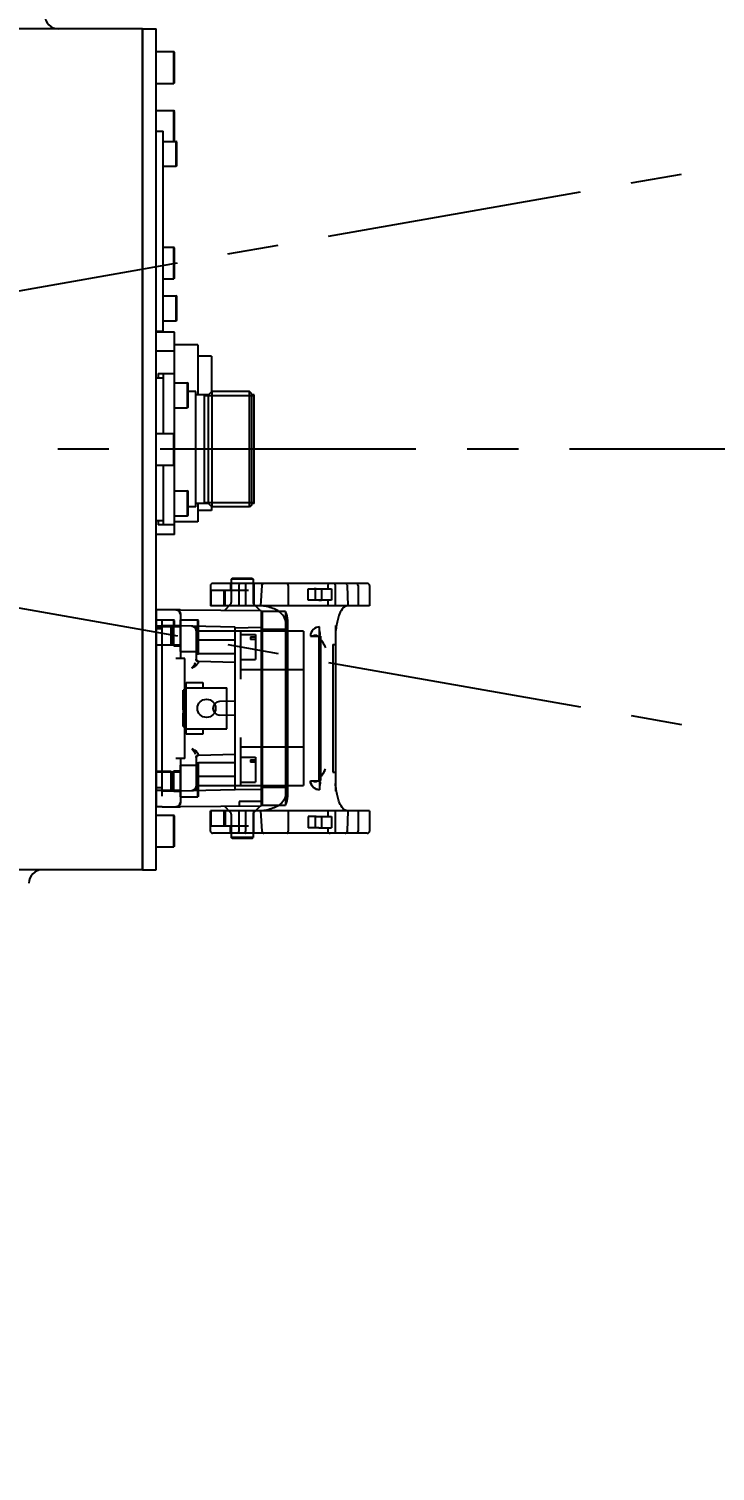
# Model space of a CAD drawing. Header units: millimetres. Extents: x 5828 to 6704, y 123 to 421.
# Drawn here: x 6628.57 to 6633.6, y 217.92 to 228.49 of the extents above; entities that cross this region are included whole.
import ezdxf

# ---------------------------------------------------------------- set-up
doc = ezdxf.new("R2010")
doc.units = ezdxf.units.MM
doc.linetypes.add('BANKLINE1', pattern=[5.5, 4, -1.5])
doc.linetypes.add('CENTER', pattern=[0.6, 0.375, -0.075, 0.075, -0.075])
doc.layers.add('00_COMPONENTS', color=7, linetype='BANKLINE1')
doc.layers.add('外形图', color=7, linetype='Continuous')
doc.styles.add('微软雅黑', font='msyh.ttc', dxfattribs={"height": 2.1})
doc.dimstyles.new('尺寸标注_1_20比例', dxfattribs={"dimtxt": 2.1, "dimasz": 1.7, "dimexe": 0.5, "dimexo": 0.4, "dimgap": 0.5, "dimtad": 1, "dimdec": 1, "dimlfac": 20, "dimdsep": 46, "dimtxsty": '微软雅黑', "dimcen": 0.09, "dimadec": 0, "dimazin": 0, "dimtp": 0.01, "dimtm": 0.01, "dimtfac": 1, "dimtdec": 1, "dimtofl": 0, "dimtmove": 0, "dimatfit": 3, "dimfxl": 1, "dimtolj": 1, "dimarcsym": 0})

# ---------------------------------------------------------------- blocks, each defined once
blk = doc.blocks.new('*D1343')
at = {"layer": '00_COMPONENTS', "color": 0, "linetype": 'ByBlock', "lineweight": -2, "ltscale": 20}
for p, q in [((6653.358, 230.959), (6652.302, 230.778)), ((6587.138, 225.411), (6589.156, 225.411))]:
    blk.add_line(p, q, dxfattribs=at)
blk.add_arc((6620.957, 225.411), 32.301, 12.7315, 176.9842, dxfattribs=at)
at = {"layer": '00_COMPONENTS', "color": 0}
for points in [[(6652.186, 232.474), (6652.741, 232.585), (6652.794, 230.862)], [(6588.418, 227.118), (6588.984, 227.103), (6588.656, 225.411)]]:
    blk.add_solid(points, dxfattribs=at)
at = {"layer": 'Defpoints', "color": 0}
for p in [(6633.849, 255.028), (6653.752, 231.026), (6586.738, 225.411), (6620.957, 225.411)]:
    blk.add_point(p, dxfattribs=at)
at = {"layer": '00_COMPONENTS', "color": 0, "insert": (6618.087, 259.181), "char_height": 2.1, "attachment_point": 5, "rotation": 4.8578, "style": '微软雅黑'}
blk.add_mtext('\\A1;-170°', dxfattribs=at)
blk = doc.blocks.new('*D1344')
at = {"layer": '00_COMPONENTS', "color": 0, "linetype": 'ByBlock', "lineweight": -2, "ltscale": 20}
for p, q in [((6589.207, 225.411), (6588.121, 225.411)), ((6653.358, 219.864), (6652.336, 220.039))]:
    blk.add_line(p, q, dxfattribs=at)
blk.add_arc((6620.957, 225.411), 32.336, 183.0126, 347.2718, dxfattribs=at)
at = {"layer": '00_COMPONENTS', "color": 0}
for points in [[(6588.949, 223.719), (6588.383, 223.704), (6588.621, 225.411)], [(6652.776, 218.232), (6652.22, 218.342), (6652.829, 219.954)]]:
    blk.add_solid(points, dxfattribs=at)
at = {"layer": 'Defpoints', "color": 0}
for p in [(6589.607, 225.411), (6620.957, 225.411), (6653.752, 219.796), (6603.233, 198.366)]:
    blk.add_point(p, dxfattribs=at)
at = {"layer": '00_COMPONENTS', "color": 0, "insert": (6618.353, 194.777), "char_height": 2.1, "attachment_point": 5, "rotation": 355.1422, "style": '微软雅黑'}
blk.add_mtext('\\A1;+170°', dxfattribs=at)

msp = doc.modelspace()

# ---------------------------------------------------------------- linework, layer by layer
at = {"layer": '00_COMPONENTS', "linetype": 'CENTER', "ltscale": 5}
for p, q in [((6621.9078, 225.4111), (6669.6744, 233.8336)), ((6670.4113, 225.4111), (6571.5025, 225.4111)), ((6621.9078, 225.4111), (6669.6744, 216.9885))]:
    msp.add_line(p, q, dxfattribs=at)
at = {"layer": '外形图', "linetype": 'Continuous'}
for p, q in [((6629.4078, 228.4944), (6626.3452, 228.4944)), ((6629.4078, 228.4944), (6629.5078, 228.4944)), ((6629.4078, 228.4944), (6629.4078, 222.3277)), ((6629.4078, 222.3277), (6629.4078, 228.4944)), ((6629.5078, 222.3277), (6629.5078, 228.4944)), ((6629.5078, 228.3277), (6629.6362, 228.3277)), ((6629.6412, 228.3227), (6629.6362, 228.3277)), ((6629.6362, 228.0944), (6629.6362, 228.3277)), ((6629.6412, 228.0994), (6629.6412, 228.3227)), ((6629.5078, 228.0944), (6629.6362, 228.0944)), ((6629.6412, 228.0994), (6629.6362, 228.0944)), ((6629.5078, 227.8944), (6629.6362, 227.8944)), ((6629.6412, 227.8894), (6629.6362, 227.8944)), ((6629.6362, 227.6694), (6629.6362, 227.8944)), ((6629.6412, 227.6694), (6629.6412, 227.8894)), ((6629.5078, 227.7444), (6629.5578, 227.7444)), ((6629.5578, 226.2777), (6629.5578, 227.7444)), ((6629.5578, 227.6694), (6629.6545, 227.6694)), ((6629.6578, 227.6661), (6629.6545, 227.6694)), ((6629.6545, 227.4861), (6629.6545, 227.6694)), ((6629.6578, 227.4894), (6629.6578, 227.6661)), ((6629.5578, 227.4861), (6629.6545, 227.4861)), ((6629.6578, 227.4894), (6629.6545, 227.4861)), ((6629.5578, 226.8944), (6629.6362, 226.8944)), ((6629.6412, 226.8894), (6629.6362, 226.8944)), ((6629.6362, 226.6611), (6629.6362, 226.8944)), ((6629.6412, 226.6661), (6629.6412, 226.8894)), ((6629.5578, 226.6611), (6629.6362, 226.6611)), ((6629.6412, 226.6661), (6629.6362, 226.6611)), ((6629.5578, 226.5361), (6629.6545, 226.5361)), ((6629.6578, 226.5327), (6629.6545, 226.5361)), ((6629.6545, 226.3527), (6629.6545, 226.5361)), ((6629.6578, 226.3561), (6629.6578, 226.5327)), ((6629.5078, 226.2777), (6629.5578, 226.2777)), ((6629.6412, 226.2705), (6629.5078, 226.2705)), ((6629.5578, 226.3527), (6629.6545, 226.3527)), ((6629.6412, 225.5227), (6629.6412, 226.2705)), ((6629.6578, 226.3561), (6629.6545, 226.3527)), ((6629.8128, 226.1777), (6629.6412, 226.1777)), ((6629.8128, 226.1777), (6629.8128, 225.8094)), ((6629.6412, 226.1303), (6629.5078, 226.1303)), ((6629.9128, 226.0944), (6629.8128, 226.0944)), ((6629.9128, 226.0944), (6629.9128, 225.8311)), ((6629.5228, 225.9661), (6629.6412, 225.9661)), ((6629.5228, 225.9661), (6629.5228, 225.9361)), ((6629.5578, 225.9661), (6629.5578, 225.5277)), ((6629.5078, 225.9361), (6629.5578, 225.9361)), ((6629.6412, 225.8994), (6629.7378, 225.8994)), ((6629.7412, 225.8961), (6629.7378, 225.8994)), ((6629.7378, 225.7161), (6629.7378, 225.8994)), ((6629.7412, 225.7194), (6629.7412, 225.8961)), ((6629.7978, 225.8344), (6629.7412, 225.8344)), ((6629.7978, 224.9877), (6629.7978, 225.8344)), ((6629.8912, 225.8094), (6629.9162, 225.8344)), ((6630.1912, 225.8344), (6629.9162, 225.8344)), ((6629.9162, 225.8344), (6629.9162, 224.9877)), ((6630.2078, 225.8177), (6630.1912, 225.8344)), ((6630.1912, 224.9877), (6630.1912, 225.8344)), ((6629.8912, 225.8094), (6629.7978, 225.8094)), ((6629.8622, 225.0127), (6629.8622, 225.8094)), ((6630.2245, 225.8041), (6629.8622, 225.8041)), ((6629.8912, 225.0127), (6629.8912, 225.8094)), ((6630.2078, 225.0044), (6630.2078, 225.8177)), ((6630.2245, 225.8094), (6630.2078, 225.8094)), ((6630.2245, 225.0127), (6630.2245, 225.8094)), ((6629.6412, 225.7161), (6629.7378, 225.7161)), ((6629.7412, 225.7194), (6629.7378, 225.7161)), ((6629.5078, 225.5277), (6629.6362, 225.5277)), ((6629.6412, 225.5227), (6629.6362, 225.5277)), ((6629.6362, 225.2944), (6629.6362, 225.5277)), ((6629.6412, 225.2994), (6629.6412, 225.5227)), ((6629.5078, 225.2944), (6629.6362, 225.2944)), ((6629.5578, 225.2944), (6629.5578, 224.8561)), ((6629.6412, 225.2994), (6629.6362, 225.2944)), ((6629.6412, 224.785), (6629.6412, 225.2994)), ((6629.6412, 225.1061), (6629.7378, 225.1061)), ((6629.7412, 225.1027), (6629.7378, 225.1061)), ((6629.7378, 224.9227), (6629.7378, 225.1061)), ((6629.7412, 224.9261), (6629.7412, 225.1027)), ((6629.7978, 224.9877), (6629.7412, 224.9877)), ((6629.8912, 225.0127), (6629.7978, 225.0127)), ((6629.8128, 225.0127), (6629.8128, 224.8777)), ((6630.2245, 225.0181), (6629.8622, 225.0181)), ((6629.8912, 225.0127), (6629.9162, 224.9877)), ((6629.9128, 224.9911), (6629.9128, 224.9611)), ((6630.1912, 224.9877), (6629.9162, 224.9877)), ((6630.2078, 225.0044), (6630.1912, 224.9877)), ((6630.2245, 225.0127), (6630.2078, 225.0127)), ((6629.5578, 224.8861), (6629.5078, 224.8861)), ((6629.5228, 224.8861), (6629.5228, 224.8561)), ((6629.6412, 224.9227), (6629.7378, 224.9227)), ((6629.7412, 224.9261), (6629.7378, 224.9227)), ((6629.9128, 224.9611), (6629.8128, 224.9611)), ((6629.6412, 224.785), (6629.5078, 224.785)), ((6629.6412, 224.8561), (6629.5228, 224.8561)), ((6629.8128, 224.8777), (6629.6412, 224.8777)), ((6630.0645, 224.4644), (6630.0578, 224.4577)), ((6630.2112, 224.4644), (6630.0645, 224.4644)), ((6630.2112, 224.4644), (6630.2178, 224.4577)), ((6629.9045, 224.4111), (6629.9045, 224.263)), ((6630.1829, 224.3763), (6629.9085, 224.3763)), ((6629.9085, 224.3763), (6629.9085, 224.263)), ((6631.0545, 224.4277), (6629.9212, 224.4277)), ((6630.0027, 224.3763), (6630.0027, 224.263)), ((6630.0133, 224.263), (6630.0133, 224.3763)), ((6630.0528, 224.4277), (6630.0528, 224.3763)), ((6630.2178, 224.4577), (6630.0578, 224.4577)), ((6630.0578, 224.4577), (6630.0578, 224.2862)), ((6630.1142, 224.4111), (6630.1142, 224.263)), ((6630.1615, 224.4111), (6630.1615, 224.263)), ((6630.2178, 224.4577), (6630.2178, 224.2862)), ((6630.2228, 224.4277), (6630.2228, 224.263)), ((6630.2824, 224.411), (6630.273, 224.263)), ((6630.4755, 224.4111), (6630.4755, 224.263)), ((6630.621, 224.3879), (6630.6794, 224.3879)), ((6630.621, 224.3045), (6630.621, 224.3879)), ((6630.6794, 224.3879), (6630.664, 224.388)), ((6630.6714, 224.3879), (6630.6714, 224.3045)), ((6630.6794, 224.3879), (6630.6987, 224.3879)), ((6630.6987, 224.3879), (6630.7914, 224.3879)), ((6630.7178, 224.3879), (6630.7178, 224.3045)), ((6630.7645, 224.4111), (6630.7645, 224.3879)), ((6630.7914, 224.3879), (6630.7914, 224.3045)), ((6630.8189, 224.4174), (6630.8186, 224.4111)), ((6630.8186, 224.4111), (6630.8186, 224.263)), ((6630.9074, 224.411), (6630.9055, 224.411)), ((6630.9062, 224.4174), (6630.9074, 224.4111)), ((6630.9074, 224.411), (6630.9117, 224.263)), ((6630.9853, 224.4277), (6630.9857, 224.4264)), ((6630.9863, 224.4174), (6630.9857, 224.4264)), ((6630.9866, 224.4111), (6630.9863, 224.4174)), ((6630.9866, 224.4111), (6630.9866, 224.263)), ((6631.0712, 224.4111), (6631.0712, 224.263)), ((6631.0712, 224.263), (6629.9045, 224.263)), ((6630.053, 224.2744), (6630.0093, 224.2307)), ((6630.2227, 224.2744), (6630.2693, 224.2278)), ((6630.6794, 224.3045), (6630.621, 224.3045)), ((6630.6987, 224.3045), (6630.6794, 224.3045)), ((6630.6987, 224.3045), (6630.7178, 224.3046)), ((6630.7914, 224.3045), (6630.6987, 224.3045)), ((6630.7645, 224.3045), (6630.7645, 224.263)), ((6629.5512, 224.2341), (6629.5078, 224.2341)), ((6629.5078, 224.2341), (6629.5078, 222.7881)), ((6629.5078, 224.1611), (6629.6362, 224.1611)), ((6629.6842, 224.2344), (6629.5512, 224.2344)), ((6629.5512, 223.9344), (6629.5512, 224.1544)), ((6629.6412, 224.1561), (6629.6362, 224.1611)), ((6629.6362, 224.1111), (6629.6362, 224.1611)), ((6629.6412, 224.1111), (6629.6412, 224.1561)), ((6629.6512, 224.2344), (6629.6678, 224.2299)), ((6629.6845, 224.2344), (6630.2762, 224.2277)), ((6629.6845, 224.2011), (6629.6845, 223.8777)), ((6629.6845, 224.1611), (6629.8128, 224.1611)), ((6629.6845, 223.9277), (6629.6845, 224.1611)), ((6629.8178, 224.1561), (6629.8128, 224.1611)), ((6629.8128, 223.9277), (6629.8128, 224.1611)), ((6629.8178, 223.9327), (6629.8178, 224.1561)), ((6630.2762, 224.2277), (6630.2762, 222.7944)), ((6630.2845, 224.1852), (6630.2762, 224.1852)), ((6630.2845, 224.1419), (6630.2762, 224.1419)), ((6630.4542, 224.2202), (6630.2845, 224.2202)), ((6630.2845, 224.2202), (6630.2845, 222.8019)), ((6630.4542, 224.2202), (6630.4542, 222.8019)), ((6630.4712, 222.8669), (6630.4712, 224.1552)), ((6629.6178, 224.1144), (6629.5078, 224.1144)), ((6629.5078, 224.1111), (6629.6845, 224.1111)), ((6629.5512, 224.0944), (6629.5078, 224.0944)), ((6630.0862, 224.1061), (6629.5512, 224.1194)), ((6629.6178, 223.9744), (6629.6178, 224.1144)), ((6629.6245, 224.1061), (6629.6178, 224.1061)), ((6629.6245, 224.1061), (6629.6362, 224.1161)), ((6629.6245, 223.9827), (6629.6245, 224.1061)), ((6629.6362, 224.1194), (6629.6845, 224.1194)), ((6629.6362, 223.9694), (6629.6362, 224.1194)), ((6629.8012, 224.0805), (6629.8012, 223.8681)), ((6630.5862, 224.0777), (6629.8178, 224.0777)), ((6630.0862, 224.0777), (6630.0862, 224.1061)), ((6630.0862, 224.1027), (6630.2762, 224.106)), ((6630.0862, 222.9444), (6630.0862, 224.0777)), ((6630.1262, 224.0777), (6630.1262, 223.7261)), ((6630.1262, 224.0527), (6630.2345, 224.0527)), ((6630.2345, 224.0527), (6630.2345, 223.8694)), ((6630.4542, 224.0902), (6630.2845, 224.0902)), ((6630.4709, 224.1185), (6630.4709, 222.9036)), ((6630.5862, 224.0777), (6630.5862, 222.9444)), ((6630.6376, 224.0415), (6630.7042, 224.0415)), ((6630.7109, 224.04), (6630.6981, 224.0392)), ((6630.6981, 224.0396), (6630.6981, 222.9825)), ((6630.7109, 224.0382), (6630.6981, 224.0392)), ((6630.7109, 224.0382), (6630.6981, 224.0374)), ((6630.7109, 224.0364), (6630.6981, 224.0374)), ((6630.7109, 224.0364), (6630.6981, 224.0356)), ((6630.7042, 224.0415), (6630.7042, 224.1084)), ((6630.7042, 224.0415), (6630.7042, 222.9806)), ((6630.7109, 224.04), (6630.7042, 224.0405)), ((6630.7109, 224.0403), (6630.7109, 222.9819)), ((6630.8209, 224.1185), (6630.8209, 222.9036)), ((6629.5078, 223.9777), (6629.6845, 223.9777)), ((6629.6178, 223.9744), (6629.5078, 223.9744)), ((6629.5512, 223.0877), (6629.5512, 223.9344)), ((6629.6245, 223.9827), (6629.6178, 223.9827)), ((6629.6245, 223.9827), (6629.6362, 223.9727)), ((6629.6362, 223.9694), (6629.6845, 223.9694)), ((6629.8012, 224.0111), (6629.8178, 224.0111)), ((6629.8178, 223.9327), (6629.8128, 223.9277)), ((6630.0862, 224.0111), (6629.8178, 224.0111)), ((6629.8178, 223.9111), (6629.8178, 223.9327)), ((6630.1978, 224.0346), (6630.2345, 224.0346)), ((6630.1978, 224.0346), (6630.1978, 224.0158)), ((6630.2345, 224.0158), (6630.1978, 224.0158)), ((6630.7109, 224.0346), (6630.6981, 224.0356)), ((6630.7109, 224.0346), (6630.6981, 224.0338)), ((6630.7109, 224.0328), (6630.6981, 224.0338)), ((6630.7109, 224.0328), (6630.6981, 224.032)), ((6630.7109, 224.031), (6630.6981, 224.032)), ((6630.7109, 224.031), (6630.6981, 224.0302)), ((6630.7109, 224.0292), (6630.6981, 224.0302)), ((6630.7109, 224.0292), (6630.6981, 224.0284)), ((6630.7109, 224.0274), (6630.6981, 224.0284)), ((6630.7109, 224.0274), (6630.6981, 224.0266)), ((6630.7109, 224.0256), (6630.6981, 224.0266)), ((6630.7109, 224.0256), (6630.6981, 224.0248)), ((6630.7109, 224.0238), (6630.6981, 224.0248)), ((6630.7109, 224.0238), (6630.6981, 224.023)), ((6630.7109, 224.0221), (6630.6981, 224.023)), ((6630.7109, 224.0221), (6630.7042, 224.0216)), ((6630.7125, 224.0161), (6630.7042, 224.0199)), ((6630.7264, 223.9979), (6630.72, 224.0086)), ((6630.8012, 223.98), (6630.8209, 223.98)), ((6630.8012, 223.98), (6630.8012, 223.0421)), ((6629.7178, 223.8777), (6629.6512, 223.8777)), ((6629.6845, 223.9277), (6629.8128, 223.9277)), ((6629.7178, 223.5011), (6629.7178, 223.8777)), ((6629.8012, 223.9111), (6629.8178, 223.9111)), ((6629.8033, 223.8624), (6629.8012, 223.8706)), ((6629.8024, 223.8625), (6629.8012, 223.8682)), ((6629.8093, 223.8563), (6629.8033, 223.8624)), ((6629.8174, 223.8539), (6629.8093, 223.8563)), ((6630.0862, 223.8469), (6629.8174, 223.8539)), ((6630.0862, 223.9111), (6629.8178, 223.9111)), ((6630.1262, 223.8694), (6630.2345, 223.8694)), ((6630.5862, 223.7927), (6630.1262, 223.7927)), ((6629.7178, 223.6444), (6629.7045, 223.6444)), ((6629.7045, 223.5011), (6629.7045, 223.6444)), ((6629.7262, 223.7011), (6629.8495, 223.7011)), ((6629.7262, 223.3211), (6629.7262, 223.7011)), ((6629.7262, 223.6611), (6630.0262, 223.6611)), ((6629.8495, 223.7011), (6629.8495, 223.6611)), ((6630.0262, 223.3611), (6630.0262, 223.6611)), ((6629.7178, 223.6093), (6629.7045, 223.6093)), ((6629.7045, 223.6085), (6629.7178, 223.6085)), ((6629.7178, 223.6082), (6629.7045, 223.6082)), ((6629.7178, 223.6068), (6629.7045, 223.6068)), ((6629.7045, 223.6037), (6629.7178, 223.6037)), ((6629.7178, 223.6013), (6629.7045, 223.6013)), ((6629.7045, 223.6009), (6629.7178, 223.6009)), ((6629.7178, 223.6004), (6629.7045, 223.6004)), ((6629.7178, 223.5994), (6629.7045, 223.5994)), ((6629.7178, 223.5984), (6629.7045, 223.5984)), ((6629.7178, 223.5963), (6629.7045, 223.5963)), ((6629.7178, 223.5928), (6629.7045, 223.5928)), ((6629.7178, 223.59), (6629.7045, 223.59)), ((6629.7045, 223.5895), (6629.7178, 223.5895)), ((6629.7045, 223.5798), (6629.7178, 223.5798)), ((6629.7045, 223.576), (6629.7178, 223.576)), ((6629.7045, 223.5676), (6629.7178, 223.5676)), ((6629.7178, 223.5672), (6629.7045, 223.5672)), ((6629.7045, 223.5645), (6629.7178, 223.5645)), ((6629.7045, 223.5636), (6629.7178, 223.5636)), ((6629.7045, 223.5589), (6629.7178, 223.5589)), ((6629.7045, 223.5558), (6629.7178, 223.5558)), ((6629.7045, 223.5473), (6629.7178, 223.5473)), ((6629.7178, 223.5405), (6629.7045, 223.5405)), ((6629.7045, 223.5315), (6629.7178, 223.5315)), ((6629.7045, 223.5269), (6629.7178, 223.5269)), ((6629.7045, 223.5198), (6629.7178, 223.5198)), ((6629.7045, 223.5108), (6629.7178, 223.5108)), ((6630.0862, 223.564), (6629.9715, 223.561)), ((6630.4709, 223.509), (6630.4592, 223.507)), ((6630.4592, 223.507), (6630.4592, 223.4545)), ((6629.7178, 223.5037), (6629.7045, 223.5037)), ((6629.7045, 223.5033), (6629.7178, 223.5033)), ((6629.7178, 223.5011), (6629.7045, 223.5011)), ((6629.7045, 223.5011), (6629.7045, 223.4768)), ((6629.7178, 223.4951), (6629.7045, 223.4951)), ((6629.7045, 223.4923), (6629.7178, 223.4923)), ((6629.7178, 223.4915), (6629.7045, 223.4915)), ((6629.7045, 223.4897), (6629.7178, 223.4897)), ((6629.7178, 223.4858), (6629.7045, 223.4858)), ((6629.7045, 223.4768), (6629.7178, 223.4768)), ((6629.7045, 223.3777), (6629.7045, 223.4768)), ((6629.7045, 223.4736), (6629.7178, 223.4736)), ((6629.7045, 223.4637), (6629.7178, 223.4637)), ((6629.7178, 223.4624), (6629.7045, 223.4624)), ((6629.7045, 223.462), (6629.7178, 223.462)), ((6629.7178, 223.4598), (6629.7045, 223.4598)), ((6629.7045, 223.4569), (6629.7178, 223.4569)), ((6629.7178, 223.4541), (6629.7045, 223.4541)), ((6629.7045, 223.4519), (6629.7178, 223.4519)), ((6629.7045, 223.4503), (6629.7178, 223.4503)), ((6629.7045, 223.4413), (6629.7178, 223.4413)), ((6629.7045, 223.4381), (6629.7178, 223.4381)), ((6629.7178, 223.4291), (6629.7045, 223.4291)), ((6629.7045, 223.4193), (6629.7178, 223.4193)), ((6629.7045, 223.4102), (6629.7178, 223.4102)), ((6629.7045, 223.4093), (6629.7178, 223.4093)), ((6629.7178, 223.5011), (6629.7178, 223.4768)), ((6629.7178, 223.1444), (6629.7178, 223.4768)), ((6630.0862, 223.4581), (6629.9715, 223.4611)), ((6630.4709, 223.5046), (6630.4592, 223.5026)), ((6630.4709, 223.4653), (6630.4592, 223.4632)), ((6630.4592, 223.4545), (6630.4709, 223.4524)), ((6630.4709, 223.4478), (6630.4592, 223.4457)), ((6630.4592, 223.4457), (6630.4592, 223.3845)), ((6630.4709, 223.439), (6630.4592, 223.437)), ((6630.4709, 223.4376), (6630.4592, 223.4352)), ((6630.4592, 223.4304), (6630.4709, 223.4305)), ((6630.4592, 223.4243), (6630.4709, 223.4213)), ((6630.4592, 223.4212), (6630.4709, 223.4197)), ((6630.4592, 223.4195), (6630.4719, 223.4173)), ((6630.4659, 223.427), (6630.4709, 223.4262)), ((6629.7045, 223.3777), (6629.7178, 223.3777)), ((6629.7262, 223.3611), (6630.0262, 223.3611)), ((6629.8495, 223.3211), (6629.7262, 223.3211)), ((6629.8495, 223.3611), (6629.8495, 223.3211)), ((6630.1262, 223.2961), (6630.1262, 222.9444)), ((6630.4592, 223.3845), (6630.4709, 223.3824)), ((6630.4709, 223.3165), (6630.4592, 223.3145)), ((6630.4592, 223.3145), (6630.4592, 223.3057)), ((6630.4592, 223.3057), (6630.4709, 223.3037)), ((6630.1262, 223.2294), (6630.5862, 223.2294)), ((6630.4709, 223.2903), (6630.4592, 223.2882)), ((6630.4592, 223.2882), (6630.4592, 223.2357)), ((6630.4592, 223.2838), (6630.4709, 223.2859)), ((6630.4709, 223.2465), (6630.4592, 223.2445)), ((6630.4592, 223.2357), (6630.4709, 223.2337)), ((6629.5512, 222.8677), (6629.5512, 223.0877)), ((6629.7178, 223.1444), (6629.6512, 223.1444)), ((6629.6845, 223.1444), (6629.6845, 222.821)), ((6629.6845, 223.0944), (6629.8128, 223.0944)), ((6629.6845, 222.8611), (6629.6845, 223.0944)), ((6629.8012, 223.154), (6629.8024, 223.1597)), ((6629.8012, 223.1539), (6629.8012, 222.9416)), ((6629.8012, 223.1111), (6629.8178, 223.1111)), ((6629.8093, 223.1658), (6629.8174, 223.1682)), ((6629.8178, 223.0894), (6629.8128, 223.0944)), ((6629.8128, 222.8611), (6629.8128, 223.0944)), ((6629.8174, 223.1682), (6630.0862, 223.1752)), ((6630.0862, 223.1111), (6629.8178, 223.1111)), ((6629.8178, 223.0894), (6629.8178, 223.1111)), ((6629.8178, 222.8661), (6629.8178, 223.0894)), ((6630.1262, 223.1527), (6630.2345, 223.1527)), ((6630.1978, 223.1346), (6630.2345, 223.1346)), ((6630.1978, 223.1346), (6630.1978, 223.1158)), ((6630.2345, 223.1158), (6630.1978, 223.1158)), ((6630.2345, 223.1527), (6630.2345, 222.9694)), ((6630.4709, 223.1678), (6630.4592, 223.1657)), ((6630.4592, 223.1657), (6630.4592, 223.122)), ((6630.4592, 223.157), (6630.4709, 223.1549)), ((6630.4709, 223.1328), (6630.4592, 223.1307)), ((6630.4592, 223.122), (6630.4709, 223.1199)), ((6630.4709, 223.1065), (6630.4592, 223.1045)), ((6630.4592, 223.0607), (6630.4592, 223.1045)), ((6630.4709, 223.0937), (6630.4592, 223.0957)), ((6629.6178, 223.0477), (6629.5078, 223.0477)), ((6629.5078, 223.0444), (6629.6845, 223.0444)), ((6629.6178, 222.9077), (6629.6178, 223.0477)), ((6629.6245, 223.0394), (6629.6178, 223.0394)), ((6629.6245, 223.0394), (6629.6362, 223.0494)), ((6629.6245, 222.9161), (6629.6245, 223.0394)), ((6629.6362, 223.0527), (6629.6845, 223.0527)), ((6629.6362, 222.9027), (6629.6362, 223.0527)), ((6629.8012, 223.0111), (6629.8178, 223.0111)), ((6630.0862, 223.0111), (6629.8178, 223.0111)), ((6630.4592, 223.0651), (6630.4709, 223.063)), ((6630.4592, 223.0607), (6630.4718, 223.0585)), ((6630.4709, 223.0453), (6630.4592, 223.0432)), ((6630.4592, 223.0432), (6630.4592, 222.9907)), ((6630.4709, 223.0324), (6630.4592, 223.0345)), ((6630.4709, 223.0015), (6630.4592, 222.9995)), ((6630.4592, 222.9907), (6630.4709, 222.9887)), ((6630.6376, 222.9806), (6630.7042, 222.9806)), ((6630.7109, 223.0001), (6630.6981, 222.9991)), ((6630.7109, 222.9983), (6630.6981, 222.9991)), ((6630.7109, 222.9983), (6630.6981, 222.9973)), ((6630.7109, 222.9965), (6630.6981, 222.9973)), ((6630.7109, 222.9965), (6630.6981, 222.9955)), ((6630.7109, 222.9947), (6630.6981, 222.9955)), ((6630.7109, 222.9947), (6630.6981, 222.9937)), ((6630.7109, 222.9929), (6630.6981, 222.9937)), ((6630.7109, 222.9929), (6630.6981, 222.9919)), ((6630.7109, 222.9911), (6630.6981, 222.9919)), ((6630.7109, 222.9911), (6630.6981, 222.9901)), ((6630.7109, 222.9893), (6630.6981, 222.9901)), ((6630.7109, 222.9893), (6630.6981, 222.9883)), ((6630.7109, 222.9875), (6630.6981, 222.9883)), ((6630.7109, 222.9875), (6630.6981, 222.9865)), ((6630.7109, 222.9857), (6630.6981, 222.9865)), ((6630.7109, 222.9857), (6630.6981, 222.9847)), ((6630.7109, 222.9839), (6630.6981, 222.9847)), ((6630.7109, 222.9839), (6630.6981, 222.9829)), ((6630.7109, 222.9821), (6630.6981, 222.9829)), ((6630.7109, 223.0001), (6630.7042, 223.0005)), ((6630.7109, 222.9821), (6630.7042, 222.9816)), ((6630.7042, 222.9806), (6630.7042, 222.9137)), ((6630.7264, 223.0242), (6630.72, 223.0136)), ((6630.8012, 223.0421), (6630.8209, 223.0421)), ((6629.5512, 222.9277), (6629.5078, 222.9277)), ((6629.5078, 222.9111), (6629.6845, 222.9111)), ((6629.6178, 222.9077), (6629.5078, 222.9077)), ((6629.5512, 222.9027), (6630.0862, 222.9161)), ((6629.6245, 222.9161), (6629.6178, 222.9161)), ((6629.6245, 222.9161), (6629.6362, 222.9061)), ((6629.6362, 222.9027), (6629.6845, 222.9027)), ((6629.8178, 222.9444), (6630.5862, 222.9444)), ((6630.0862, 222.9161), (6630.0862, 222.9444)), ((6630.0862, 222.9194), (6630.2762, 222.9161)), ((6630.1262, 222.9694), (6630.2345, 222.9694)), ((6630.2845, 222.8802), (6630.2762, 222.8802)), ((6630.2845, 222.9319), (6630.4542, 222.9319)), ((6629.5512, 222.7881), (6629.5078, 222.7881)), ((6629.5512, 222.7877), (6629.6842, 222.7877)), ((6629.6845, 222.8611), (6629.8128, 222.8611)), ((6630.2762, 222.7944), (6629.6845, 222.7877)), ((6629.8178, 222.8661), (6629.8128, 222.8611)), ((6630.053, 222.7477), (6630.0093, 222.7914)), ((6630.2762, 222.8277), (6630.1162, 222.8277)), ((6630.1162, 222.8277), (6630.1162, 222.7926)), ((6630.2227, 222.7477), (6630.2693, 222.7943)), ((6630.2845, 222.8369), (6630.2762, 222.8369)), ((6630.2845, 222.8019), (6630.4542, 222.8019)), ((6629.5078, 222.7277), (6629.6362, 222.7277)), ((6629.6412, 222.7227), (6629.6362, 222.7277)), ((6629.6362, 222.4944), (6629.6362, 222.7277)), ((6629.6412, 222.4994), (6629.6412, 222.7227)), ((6631.0712, 222.7592), (6629.9045, 222.7592)), ((6629.9045, 222.6111), (6629.9045, 222.7592)), ((6629.9085, 222.7592), (6629.9085, 222.6458)), ((6630.0027, 222.7592), (6630.0027, 222.6458)), ((6630.0133, 222.7592), (6630.0133, 222.6458)), ((6630.0578, 222.7359), (6630.0578, 222.5644)), ((6630.1142, 222.7592), (6630.1142, 222.6111)), ((6630.1615, 222.7592), (6630.1615, 222.6111)), ((6630.2178, 222.7359), (6630.2178, 222.5644)), ((6630.2228, 222.5944), (6630.2228, 222.7592)), ((6630.273, 222.7592), (6630.2824, 222.6111)), ((6630.4755, 222.7592), (6630.4755, 222.6111)), ((6630.6794, 222.7175), (6630.621, 222.7175)), ((6630.621, 222.7175), (6630.621, 222.6342)), ((6630.6794, 222.7175), (6630.664, 222.7176)), ((6630.6714, 222.7175), (6630.6714, 222.6342)), ((6630.6794, 222.7175), (6630.6987, 222.7175)), ((6630.6987, 222.7175), (6630.7914, 222.7175)), ((6630.7178, 222.7175), (6630.7178, 222.6342)), ((6630.7645, 222.7592), (6630.7645, 222.7175)), ((6630.7914, 222.7175), (6630.7914, 222.6342)), ((6630.8186, 222.7592), (6630.8186, 222.6111)), ((6630.9117, 222.7592), (6630.9074, 222.6111)), ((6630.9866, 222.7592), (6630.9866, 222.6111)), ((6631.0712, 222.7592), (6631.0712, 222.6111)), ((6630.1829, 222.6458), (6629.9085, 222.6458)), ((6631.0545, 222.5944), (6629.9212, 222.5944)), ((6630.0528, 222.5944), (6630.0528, 222.6458)), ((6630.2178, 222.5644), (6630.0578, 222.5644)), ((6630.0645, 222.5577), (6630.0578, 222.5644)), ((6630.2112, 222.5577), (6630.0645, 222.5577)), ((6630.1146, 222.5993), (6630.1142, 222.6111)), ((6630.2112, 222.5577), (6630.2178, 222.5644)), ((6630.6794, 222.6342), (6630.621, 222.6342)), ((6630.6794, 222.6342), (6630.664, 222.6342)), ((6630.6987, 222.6342), (6630.6794, 222.6342)), ((6630.6987, 222.6342), (6630.7914, 222.6342)), ((6630.7645, 222.6342), (6630.7645, 222.6111)), ((6630.8914, 222.5944), (6630.8975, 222.5957)), ((6630.9074, 222.6111), (6630.9055, 222.6111)), ((6630.9857, 222.5957), (6630.9853, 222.5944)), ((6630.9863, 222.6047), (6630.9857, 222.5957)), ((6630.9863, 222.6047), (6630.9866, 222.6111)), ((6629.5078, 222.4944), (6629.6362, 222.4944)), ((6629.6412, 222.4994), (6629.6362, 222.4944)), ((6629.4078, 222.3277), (6626.3459, 222.3277)), ((6629.4078, 222.3277), (6629.5078, 222.3277))]:
    msp.add_line(p, q, dxfattribs=at)
for points in [[(6630.115, 224.4277), (6630.1148, 224.4265), (6630.1146, 224.4228), (6630.1142, 224.4111)], [(6630.1606, 224.4277), (6630.1609, 224.4265), (6630.1611, 224.4228)], [(6630.1611, 224.4228), (6630.1614, 224.4174), (6630.1615, 224.4111)], [(6630.2824, 224.411), (6630.2834, 224.4173), (6630.2865, 224.4228), (6630.2912, 224.4265), (6630.2965, 224.4277)], [(6630.4662, 224.4277), (6630.4697, 224.4265), (6630.473, 224.4225)], [(6630.4755, 224.4111), (6630.4748, 224.4174), (6630.473, 224.4225), (6630.4698, 224.4264), (6630.4662, 224.4277)], [(6630.8189, 224.4174), (6630.8194, 224.4228), (6630.8198, 224.4264), (6630.8203, 224.4277)], [(6630.9062, 224.4174), (6630.9027, 224.4228), (6630.8975, 224.4265), (6630.8914, 224.4277)], [(6630.9055, 224.4112), (6630.9061, 224.4112), (6630.9068, 224.4109), (6630.9074, 224.4105)], [(6629.6678, 224.2299), (6629.68, 224.2177), (6629.6845, 224.2011)], [(6629.8012, 224.0806), (6629.7998, 224.0901), (6629.796, 224.0985), (6629.7904, 224.1052), (6629.7836, 224.11), (6629.7762, 224.1129), (6629.7687, 224.114)], [(6629.7699, 224.1139), (6629.7773, 224.1126), (6629.7841, 224.1097), (6629.7903, 224.1052), (6629.7957, 224.0989), (6629.7996, 224.0906), (6629.8012, 224.0807)], [(6630.7042, 224.0418), (6630.7043, 224.0419), (6630.7045, 224.0419), (6630.7049, 224.0416), (6630.7057, 224.041)], [(6630.7042, 224.0418), (6630.7042, 224.0417), (6630.7042, 224.0415)], [(6630.7125, 224.0161), (6630.72, 224.0086), (6630.7264, 223.9979)], [(6629.8012, 223.8706), (6629.8027, 223.8636), (6629.8067, 223.8582), (6629.8119, 223.855), (6629.8174, 223.8539)], [(6629.8012, 223.8706), (6629.8021, 223.865), (6629.8048, 223.8603), (6629.8085, 223.8568), (6629.8129, 223.8547), (6629.8174, 223.8539)], [(6630.4592, 223.4945), (6630.4631, 223.4957), (6630.4669, 223.4968), (6630.4709, 223.498)], [(6630.4659, 223.427), (6630.4637, 223.4274), (6630.4615, 223.4277), (6630.4592, 223.428)], [(6630.4592, 223.2758), (6630.4631, 223.2769), (6630.4669, 223.2781), (6630.4709, 223.2792)], [(6629.8174, 223.1682), (6629.8119, 223.1671), (6629.8067, 223.1639), (6629.8027, 223.1585), (6629.8012, 223.1515)], [(6629.8174, 223.1682), (6629.813, 223.1675), (6629.8086, 223.1654), (6629.8049, 223.162), (6629.8022, 223.1572), (6629.8012, 223.1515)], [(6629.8012, 223.1515), (6629.8033, 223.1597), (6629.8093, 223.1658)], [(6629.8012, 223.154), (6629.8014, 223.1565), (6629.8024, 223.1597)], [(6630.7042, 223.0022), (6630.7125, 223.0061), (6630.72, 223.0135)], [(6630.7057, 222.9811), (6630.7049, 222.9805), (6630.7045, 222.9802), (6630.7043, 222.9802), (6630.7042, 222.9803)], [(6630.7042, 222.9803), (6630.7042, 222.9804), (6630.7042, 222.9806)], [(6629.7687, 222.9081), (6629.7751, 222.9089), (6629.7815, 222.911), (6629.7875, 222.9146), (6629.7929, 222.9195), (6629.7972, 222.9257), (6629.8001, 222.9332), (6629.8012, 222.9415)], [(6629.8012, 222.9415), (6629.7998, 222.9319), (6629.796, 222.9236), (6629.7906, 222.9171), (6629.7843, 222.9125), (6629.7774, 222.9095), (6629.7699, 222.9082)], [(6629.8012, 222.9414), (6629.7996, 222.9315), (6629.7957, 222.9231), (6629.7902, 222.9168), (6629.784, 222.9123), (6629.7773, 222.9095)], [(6629.6845, 222.8211), (6629.68, 222.8044), (6629.6678, 222.7922), (6629.6512, 222.7877)], [(6630.115, 222.5944), (6630.1148, 222.5957), (6630.1146, 222.5993)], [(6630.1606, 222.5944), (6630.1609, 222.5956), (6630.1611, 222.5993)], [(6630.1611, 222.5993), (6630.1614, 222.6047), (6630.1615, 222.6111)], [(6630.2824, 222.6111), (6630.2834, 222.6048), (6630.2865, 222.5993), (6630.2912, 222.5956), (6630.2965, 222.5944)], [(6630.4662, 222.5944), (6630.4697, 222.5956), (6630.473, 222.5996), (6630.4749, 222.6049), (6630.4755, 222.6111)], [(6630.473, 222.5996), (6630.4698, 222.5957), (6630.4662, 222.5944)], [(6630.8186, 222.6111), (6630.8189, 222.6047), (6630.8194, 222.5993)], [(6630.8203, 222.5944), (6630.8198, 222.5957), (6630.8194, 222.5993)], [(6630.9074, 222.6111), (6630.9062, 222.6047), (6630.9027, 222.5993), (6630.8975, 222.5957)], [(6630.9055, 222.6109), (6630.9061, 222.6109), (6630.9068, 222.6112), (6630.9074, 222.6116)]]:
    msp.add_lwpolyline(points, dxfattribs=at)
msp.add_circle((6629.8762, 223.5111), 0.0667, dxfattribs=at)
for centre, radius, start, end in [((6628.7912, 228.5944), 0.1, 180, 270), ((6629.9212, 224.4111), 0.0167, 89.98437, 180), ((6630.7812, 224.4111), 0.0167, 90.00438, 180), ((6631.0545, 224.4111), 0.0167, 0, 90.00109), ((6630.0412, 224.2862), 0.0167, 315, 0), ((6630.2345, 224.2862), 0.0167, 180, 225), ((6629.6512, 224.2011), 0.0333, 0, 90), ((6630.3378, 224.1552), 0.1333, 330.8236, 29.1764), ((6629.7678, 224.0806), 0.0333, 0, 88.57236), ((6630.7043, 224.0416), 0.0667, 90.07069, 180.06927), ((6629.9728, 223.5111), 0.05, 91.5, 268.5), ((6630.7043, 222.9805), 0.0667, 179.93073, 269.92931), ((6629.7678, 222.9415), 0.0333, 271.42764, 0), ((6630.3378, 222.8669), 0.1333, 330.8236, 29.1764), ((6629.6512, 222.8211), 0.0333, 270, 0), ((6630.0412, 222.7359), 0.0167, 0, 45), ((6630.2345, 222.7359), 0.0167, 135, 180), ((6629.9212, 222.6111), 0.0167, 180, 270.01563), ((6630.7812, 222.6111), 0.0167, 180, 270.00086), ((6631.0545, 222.6111), 0.0167, 270, 0), ((6628.6745, 222.2277), 0.1, 90, 180)]:
    msp.add_arc(centre, radius, start, end, dxfattribs=at)
for points, knots in [([(6630.4709, 224.063), (6630.4688, 224.0805), (6630.4656, 224.1108), (6630.4565, 224.1555), (6630.438, 224.1962), (6630.4027, 224.2267), (6630.3607, 224.2452), (6630.318, 224.2582), (6630.2878, 224.263), (6630.273, 224.263)], [0, 0, 0, 0, 0.1666057, 0.2868849, 0.4299004, 0.579194, 0.7145015, 0.8606735, 1, 1, 1, 1]), ([(6630.9117, 224.263), (6630.8953, 224.263), (6630.8649, 224.2387), (6630.8473, 224.1959), (6630.8348, 224.1521), (6630.8269, 224.1087), (6630.8229, 224.0784), (6630.8209, 224.063)], [0, 0, 0, 0, 0.2118904, 0.4290526, 0.6047159, 0.7988137, 1, 1, 1, 1]), ([(6630.7041, 224.1084), (6630.6875, 224.1084), (6630.6521, 224.0944), (6630.6376, 224.0589), (6630.6376, 224.0415)], [0, 0, 0, 0, 0.4902701, 1, 1, 1, 1]), ([(6630.7041, 222.9137), (6630.6875, 222.9137), (6630.6521, 222.9277), (6630.6376, 222.9632), (6630.6376, 222.9806)], [0, 0, 0, 0, 0.4902701, 1, 1, 1, 1]), ([(6630.4709, 222.9592), (6630.4688, 222.9416), (6630.4656, 222.9113), (6630.4565, 222.8666), (6630.4379, 222.8259), (6630.4027, 222.7954), (6630.3607, 222.7769), (6630.318, 222.7639), (6630.2878, 222.7592), (6630.273, 222.7592)], [0, 0, 0, 0, 0.1667615, 0.2870189, 0.4301022, 0.579333, 0.7145212, 0.8604873, 1, 1, 1, 1]), ([(6630.9117, 222.7592), (6630.8953, 222.7592), (6630.8649, 222.7833), (6630.8473, 222.8261), (6630.8348, 222.87), (6630.8269, 222.9134), (6630.8229, 222.9437), (6630.8209, 222.9592)], [0, 0, 0, 0, 0.2117141, 0.4288973, 0.6046107, 0.7987754, 1, 1, 1, 1])]:
    msp.add_open_spline(points, degree=3, knots=knots, dxfattribs=at)
for points in [[(6629.7687, 224.114), (6629.7841, 224.1136), (6629.8112, 224.1102), (6629.8107, 224.0948)], [(6629.8173, 224.0762), (6629.8178, 224.0925), (6629.8, 224.1114), (6629.7837, 224.1118)], [(6630.6376, 224.0415), (6630.6547, 224.0415), (6630.6806, 224.0564), (6630.6891, 224.0415)], [(6630.7042, 224.0419), (6630.7155, 224.0504), (6630.7043, 224.0701), (6630.7042, 224.0842)], [(6630.7264, 223.9979), (6630.7333, 223.983), (6630.7428, 223.9694), (6630.7493, 223.9544)], [(6630.7264, 223.9979), (6630.7318, 223.9863), (6630.7397, 223.9759), (6630.7448, 223.9641)], [(6629.7687, 223.8052), (6629.7767, 223.8189), (6629.7922, 223.8306), (6629.7922, 223.8464)], [(6629.7687, 223.8052), (6629.7808, 223.8153), (6629.8061, 223.8207), (6629.8044, 223.8364)], [(6629.8173, 223.8521), (6629.819, 223.8362), (6629.796, 223.8282), (6629.7837, 223.818)], [(6629.7687, 223.2169), (6629.7808, 223.2068), (6629.8061, 223.2014), (6629.8044, 223.1857)], [(6629.7687, 223.2169), (6629.7767, 223.2032), (6629.7922, 223.1915), (6629.7922, 223.1757)], [(6629.8173, 223.17), (6629.819, 223.1859), (6629.796, 223.1939), (6629.7837, 223.2041)], [(6630.6376, 222.9806), (6630.6547, 222.9806), (6630.6806, 222.9657), (6630.6891, 222.9806)], [(6630.7042, 222.9802), (6630.7155, 222.9718), (6630.7043, 222.952), (6630.7042, 222.9379)], [(6630.7264, 223.0242), (6630.7333, 223.0391), (6630.7428, 223.0527), (6630.7493, 223.0677)], [(6630.7264, 223.0242), (6630.7318, 223.0359), (6630.7397, 223.0462), (6630.7448, 223.058)], [(6629.7687, 222.9081), (6629.7841, 222.9085), (6629.8112, 222.9119), (6629.8107, 222.9273)], [(6629.8173, 222.9459), (6629.8178, 222.9296), (6629.8, 222.9107), (6629.7837, 222.9103)]]:
    msp.add_open_spline(points, degree=3, dxfattribs=at)

# ---------------------------------------------------------------- dimensions: what is measured, and where the dimension line sits
at = {"layer": '00_COMPONENTS', "linetype": 'ByBlock', "ltscale": 20}
for base, p1, p2, text, picture, middle in [((6633.8487, 255.0277), (6586.7377, 225.4111), (6653.7522, 231.0261), '\\A1;-170°', '*D1343', (6618.0869, 259.1808)), ((6603.2329, 198.3657), (6589.607, 225.4111), (6653.7522, 219.796), '\\A1;+170°', '*D1344', (6618.3533, 194.7765))]:
    dim = msp.add_angular_dim_3p(base=base, center=(6620.9569, 225.4111), p1=p1, p2=p2, text=text, dimstyle='尺寸标注_1_20比例', dxfattribs=at)
    dim.commit()
    dim.dimension.update_dxf_attribs({"geometry": picture, "text_midpoint": middle})

doc.saveas('drawing.dxf')
